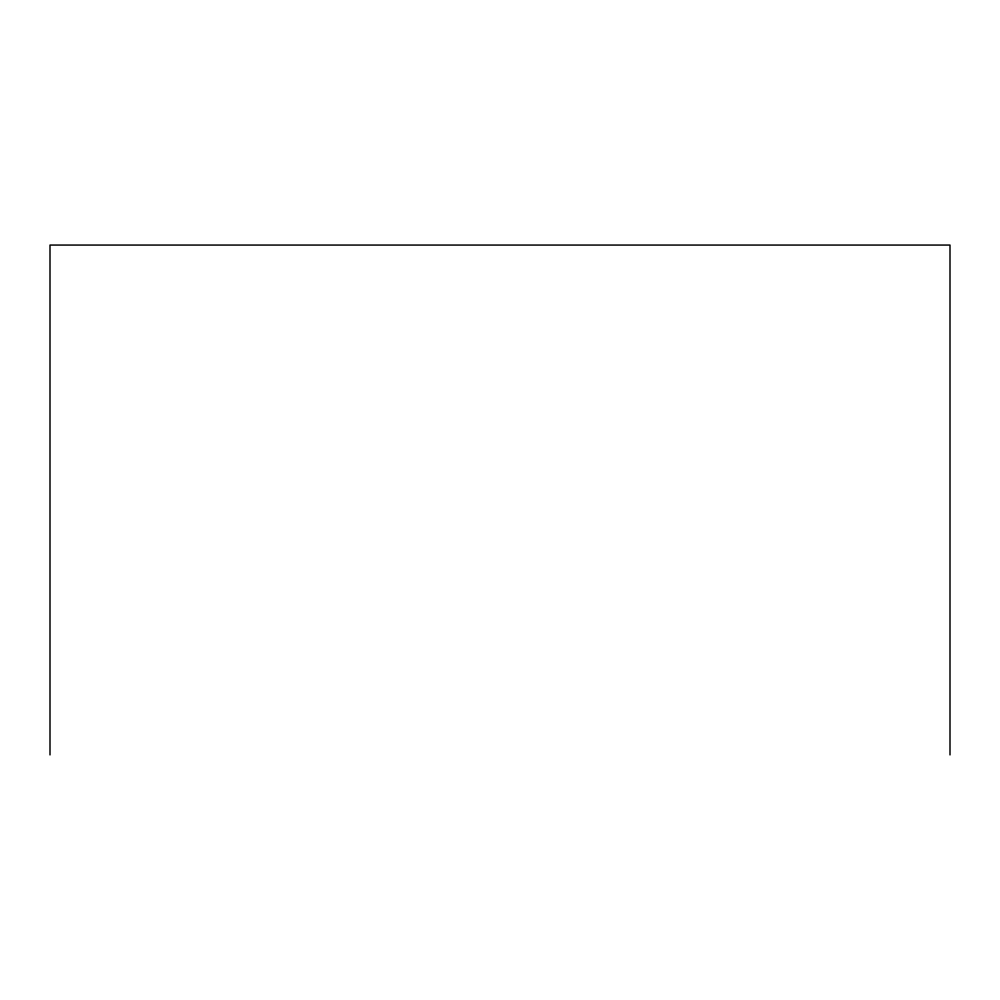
<?xml version="1.0" encoding="UTF-8"?>
<svg xmlns="http://www.w3.org/2000/svg" width="1000" height="1000" viewBox="0 0 1000 1000"><rect width="100%" height="100%" fill="white"/><g stroke="black" fill="none" stroke-linecap="round" stroke-linejoin="round"><path stroke-width="1.5" d="M950 754.938L950 245.062L50 245.062L50 754.938"/></g></svg>
